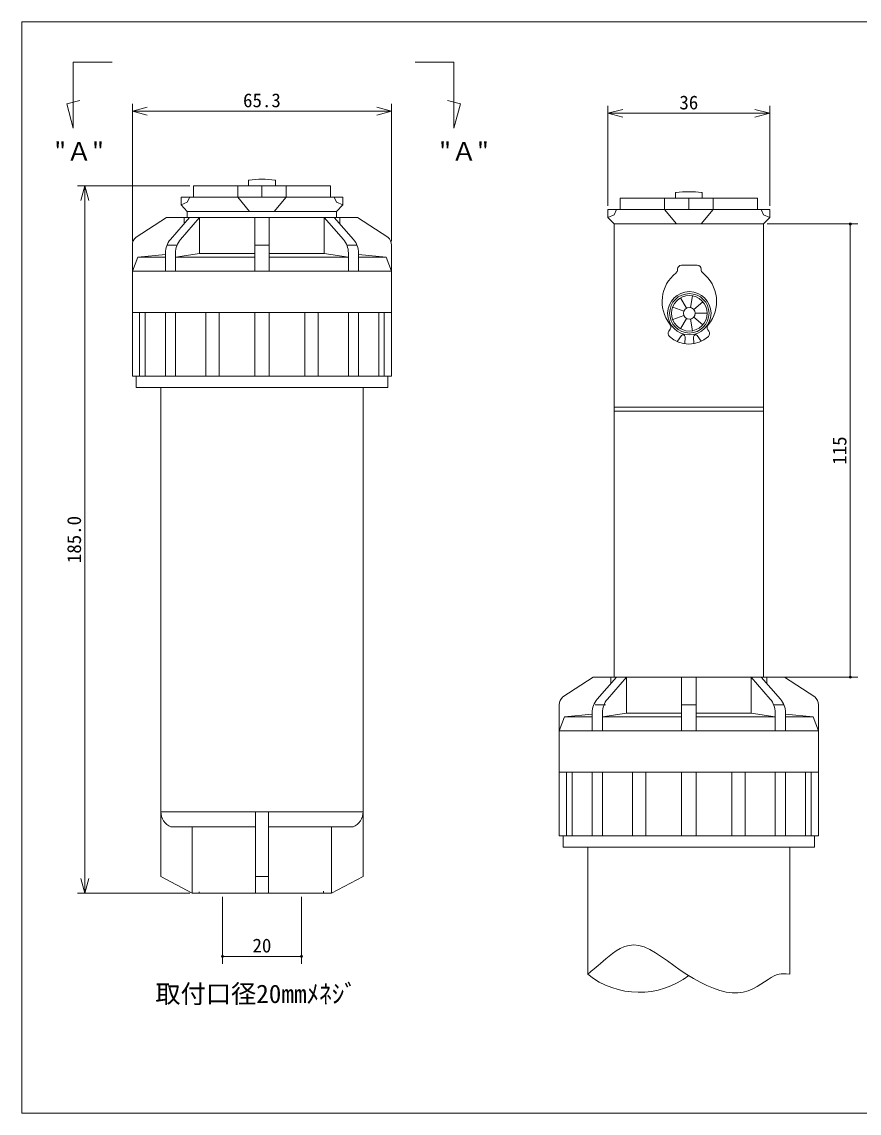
# Model space of a CAD drawing. Units: millimetres on the paper. Extents: x -192 to 192, y -138 to 138.
# Drawn here: x -192.5 to 20, y -138.5 to 138.5 of the extents above; entities that cross this region are included whole.
import ezdxf
from ezdxf.enums import TextEntityAlignment as Align

# ---------------------------------------------------------------- set-up
doc = ezdxf.new("R2010")
doc.units = ezdxf.units.MM
doc.header["$PDMODE"] = 32
doc.header["$PDSIZE"] = 0.5
doc.layers.add('0-0_0', color=7, linetype='Continuous', lineweight=18)
doc.styles.add('ＭＳ ゴシック', font='')
doc.styles.get('ＭＳ ゴシック').set_extended_font_data('MS Gothic')

msp = doc.modelspace()

# ---------------------------------------------------------------- linework, layer by layer
at = {"layer": '0-0_0'}
for p, q in [((192.5, 138.5), (-192.5, 138.5)), ((-192.5, 138.5), (-192.5, -138.5)), ((-181.083, 117.654), (-177.765, 118.543)), ((-179.444, 111.535), (-181.083, 117.654)), ((-164.454, 82.861), (-164.454, 117.708)), ((-98.684, 82.861), (-98.684, 117.708)), ((-81.22, 117.654), (-84.537, 118.543)), ((-82.859, 111.535), (-81.22, 117.654)), ((-43.781, 91.783), (-43.781, 117.156)), ((-2.739, 91.783), (-2.739, 117.156)), ((-164.454, 115.833), (-160.704, 115.833)), ((-160.704, 115.833), (-102.434, 115.833)), ((-98.684, 115.833), (-102.434, 115.833)), ((-43.781, 115.281), (-40.031, 115.281)), ((-40.031, 115.281), (-6.489, 115.281)), ((-2.739, 115.281), (-6.489, 115.281)), ((-134.969, 96.896), (-134.969, 98.191)), ((-128.172, 98.191), (-128.172, 96.896)), ((-149.892, 96.896), (-178.367, 96.896)), ((-176.492, 96.896), (-176.492, 93.146)), ((-114.186, 96.896), (-148.955, 96.896)), ((-148.955, 94.021), (-148.955, 96.896)), ((-137.714, 94.021), (-137.714, 96.896)), ((-131.571, 94.021), (-131.571, 96.896)), ((-125.427, 94.021), (-125.427, 96.896)), ((-114.186, 94.021), (-114.186, 96.896)), ((-26.659, 93.721), (-26.659, 95.015)), ((-19.862, 95.015), (-19.862, 93.721)), ((-176.492, 93.146), (-176.492, -78.913)), ((-150.523, 94.021), (-152.092, 94.021)), ((-150.523, 92.714), (-152.092, 92.049)), ((-112.618, 94.021), (-150.523, 94.021)), ((-150.523, 92.714), (-149.897, 94.021)), ((-137.714, 94.021), (-134.708, 90.361)), ((-125.427, 94.021), (-128.434, 90.361)), ((-112.618, 92.714), (-113.245, 94.021)), ((-112.618, 94.021), (-111.049, 94.021)), ((-112.618, 92.714), (-111.049, 92.049)), ((-5.876, 93.721), (-40.644, 93.721)), ((-40.644, 90.846), (-40.644, 93.721)), ((-29.403, 90.846), (-29.403, 93.721)), ((-23.26, 90.846), (-23.26, 93.721)), ((-17.117, 90.846), (-17.117, 93.721)), ((-5.876, 90.846), (-5.876, 93.721)), ((-163.523, 83.864), (-155.83, 88.855)), ((-107.311, 88.855), (-155.83, 88.855)), ((-149.926, 88.855), (-154.794, 83.274)), ((-108.357, 88.855), (-154.785, 88.855)), ((-147.382, 88.855), (-152.219, 83.27)), ((-151.322, 88.855), (-151.322, 87.254)), ((-112.618, 90.361), (-150.523, 90.361)), ((-150.523, 90.361), (-150.523, 88.855)), ((-147.382, 88.855), (-147.382, 79.677)), ((-133.4, 88.855), (-133.4, 75.18)), ((-129.741, 88.855), (-129.741, 75.18)), ((-115.759, 88.855), (-110.922, 83.27)), ((-115.759, 88.855), (-115.759, 79.677)), ((-113.215, 88.855), (-108.347, 83.274)), ((-112.618, 90.361), (-112.618, 88.855)), ((-111.819, 88.855), (-111.819, 87.254)), ((-99.619, 83.864), (-107.311, 88.855)), ((-43.781, 88.873), (-43.781, 90.846)), ((-42.213, 90.846), (-43.781, 90.846)), ((-42.213, 89.538), (-43.781, 88.873)), ((-42.213, 87.186), (-43.781, 88.873)), ((-4.307, 90.846), (-42.213, 90.846)), ((-42.213, 89.538), (-41.586, 90.846)), ((-29.403, 90.846), (-26.397, 87.186)), ((-17.117, 90.846), (-20.123, 87.186)), ((-4.307, 89.538), (-4.934, 90.846)), ((-4.307, 90.846), (-2.739, 90.846)), ((-4.307, 89.538), (-2.739, 88.873)), ((-4.307, 87.186), (-2.739, 88.873)), ((-2.739, 88.873), (-2.739, 90.846)), ((-4.307, 87.186), (-42.213, 87.186)), ((-42.213, 87.186), (-42.213, -27.814)), ((-4.307, 87.186), (-4.307, -27.814)), ((-3.37, 87.186), (19.585, 87.186)), ((17.71, -27.814), (17.71, 87.186)), ((17.71, 83.436), (17.71, -24.064)), ((-164.457, 48.542), (-164.457, 81.797)), ((-153.118, 81.797), (-155.701, 81.797)), ((-129.741, 81.797), (-133.4, 81.797)), ((-110.023, 81.797), (-107.44, 81.797)), ((-98.684, 48.542), (-98.684, 81.797)), ((-164.457, 75.18), (-163.109, 78.76)), ((-156.083, 79.837), (-156.083, 75.18)), ((-153.495, 79.847), (-153.495, 75.18)), ((-153.495, 78.76), (-147.382, 79.677)), ((-141.71, 78.76), (-153.495, 78.76)), ((-147.382, 79.677), (-137.353, 79.677)), ((-133.4, 78.76), (-141.71, 78.76)), ((-137.353, 79.677), (-133.4, 79.677)), ((-125.788, 79.677), (-129.741, 79.677)), ((-129.741, 78.76), (-121.431, 78.76)), ((-115.759, 79.677), (-125.788, 79.677)), ((-121.431, 78.76), (-109.646, 78.76)), ((-109.646, 78.76), (-115.759, 79.677)), ((-109.646, 79.847), (-109.646, 75.18)), ((-107.058, 79.837), (-107.058, 75.18)), ((-155.859, 75.18), (-164.457, 75.18)), ((-153.437, 75.18), (-155.83, 75.18)), ((-139.77, 75.18), (-153.437, 75.18)), ((-123.371, 75.18), (-139.77, 75.18)), ((-123.371, 75.18), (-109.704, 75.18)), ((-109.704, 75.18), (-107.311, 75.18)), ((-109.704, 75.18), (-108.288, 75.18)), ((-26.134, 75.722), (-26.134, 75.546)), ((-23.134, 76.722), (-25.134, 76.722)), ((-23.134, 76.722), (-21.134, 76.722)), ((-20.134, 75.722), (-20.134, 75.549)), ((-23.884, 65.814), (-25.384, 68.412)), ((-22.873, 65.992), (-22.352, 68.947)), ((-21.985, 65.479), (-19.686, 67.407)), ((-98.684, 64.724), (-164.457, 64.724)), ((-160.181, 64.724), (-163.53, 64.724)), ((-162.607, 64.724), (-162.607, 48.542)), ((-161.206, 64.724), (-161.206, 48.542)), ((-153.016, 64.724), (-156.367, 64.724)), ((-156.083, 64.724), (-156.083, 48.542)), ((-153.495, 64.724), (-153.495, 48.542)), ((-145.827, 64.724), (-145.827, 48.542)), ((-141.696, 64.724), (-145.048, 64.724)), ((-142.446, 64.724), (-142.446, 48.542)), ((-133.4, 64.724), (-133.4, 48.542)), ((-129.895, 64.724), (-133.247, 64.724)), ((-129.741, 64.724), (-129.741, 48.542)), ((-121.445, 64.724), (-118.094, 64.724)), ((-120.696, 64.724), (-120.696, 48.542)), ((-117.314, 64.724), (-117.314, 48.542)), ((-110.125, 64.724), (-106.774, 64.724)), ((-109.646, 64.724), (-109.646, 48.542)), ((-107.058, 64.724), (-107.058, 48.542)), ((-102.96, 64.724), (-99.611, 64.724)), ((-101.935, 64.724), (-101.935, 48.542)), ((-100.534, 64.724), (-100.534, 48.542)), ((-24.543, 65.028), (-27.362, 66.054)), ((-24.543, 64.002), (-27.362, 62.976)), ((-21.634, 64.515), (-18.634, 64.515)), ((-23.884, 63.216), (-25.384, 60.618)), ((-22.873, 63.038), (-22.352, 60.083)), ((-21.985, 63.551), (-19.686, 61.622)), ((-28.344, 59.967), (-27.979, 60.472)), ((-25.161, 58.88), (-26.15, 57.41)), ((-24.208, 58.578), (-24.243, 56.806)), ((-22.06, 58.578), (-22.024, 56.806)), ((-21.106, 58.88), (-20.117, 57.41)), ((-18.177, 59.967), (-18.436, 60.328)), ((-98.684, 48.542), (-164.457, 48.542)), ((-163.494, 48.542), (-163.494, 45.666)), ((-99.647, 48.542), (-99.647, 45.666)), ((-99.647, 45.666), (-163.494, 45.666)), ((-157.235, -78.429), (-157.235, 45.666)), ((-105.906, -78.429), (-105.906, 45.666)), ((-4.307, 40.721), (-42.213, 40.721)), ((-4.307, 39.721), (-42.213, 39.721)), ((-55.212, -32.806), (-47.52, -27.814)), ((1, -27.814), (-47.52, -27.814)), ((-41.615, -27.814), (-46.484, -33.396)), ((-0.046, -27.814), (-46.474, -27.814)), ((-39.071, -27.814), (-43.908, -33.399)), ((-43.011, -27.814), (-43.011, -29.415)), ((-39.071, -27.814), (-39.071, -36.992)), ((-25.09, -27.814), (-25.09, -41.489)), ((-21.43, -27.814), (-21.43, -41.489)), ((-7.449, -27.814), (-7.449, -36.992)), ((-7.449, -27.814), (-2.612, -33.399)), ((-4.905, -27.814), (-0.036, -33.396)), ((-3.509, -27.814), (-3.509, -29.415)), ((-3.37, -27.814), (19.585, -27.814)), ((8.692, -32.806), (1, -27.814)), ((-56.146, -68.127), (-56.146, -34.873)), ((-44.444, -34.873), (-47.032, -34.873)), ((-21.43, -34.873), (-25.09, -34.873)), ((-1.713, -34.873), (0.871, -34.873)), ((9.626, -68.127), (9.626, -34.873)), ((-56.146, -41.489), (-54.798, -37.91)), ((-54.798, -37.91), (-47.772, -37.247)), ((-47.772, -37.91), (-54.798, -37.91)), ((-47.772, -36.833), (-47.772, -41.489)), ((-45.184, -36.822), (-45.184, -41.489)), ((-45.184, -37.91), (-39.071, -36.992)), ((-33.4, -37.91), (-45.184, -37.91)), ((-39.071, -36.992), (-29.043, -36.992)), ((-25.09, -37.91), (-33.4, -37.91)), ((-29.043, -36.992), (-25.09, -36.992)), ((-17.477, -36.992), (-21.43, -36.992)), ((-21.43, -37.91), (-13.12, -37.91)), ((-7.449, -36.992), (-17.477, -36.992)), ((-1.336, -36.822), (-1.336, -41.489)), ((1.252, -36.833), (1.252, -41.489)), ((8.278, -37.91), (1.252, -37.247)), ((1.252, -37.91), (8.278, -37.91)), ((9.626, -41.489), (8.278, -37.91)), ((-47.548, -41.489), (-56.146, -41.489)), ((-45.127, -41.489), (-47.52, -41.489)), ((-31.459, -41.489), (-45.127, -41.489)), ((-15.061, -41.489), (-31.459, -41.489)), ((0.023, -41.489), (-15.061, -41.489)), ((-15.061, -41.489), (-1.393, -41.489)), ((-15.061, -41.489), (-1.393, -41.489)), ((-1.393, -41.489), (0.023, -41.489)), ((-1.393, -41.489), (1, -41.489)), ((1.028, -41.489), (9.626, -41.489)), ((9.626, -51.946), (-56.146, -51.946)), ((-51.87, -51.946), (-55.22, -51.946)), ((-54.296, -51.946), (-54.296, -68.127)), ((-52.896, -51.946), (-52.896, -68.127)), ((-44.706, -51.946), (-48.056, -51.946)), ((-47.772, -51.946), (-47.772, -68.127)), ((-45.184, -51.946), (-45.184, -68.127)), ((-37.516, -51.946), (-37.516, -68.127)), ((-33.385, -51.946), (-36.737, -51.946)), ((-34.135, -51.946), (-34.135, -68.127)), ((-25.09, -51.946), (-25.09, -68.127)), ((-21.585, -51.946), (-24.936, -51.946)), ((-21.43, -51.946), (-21.43, -68.127)), ((-13.135, -51.946), (-9.783, -51.946)), ((-12.385, -51.946), (-12.385, -68.127)), ((-9.004, -51.946), (-9.004, -68.127)), ((-1.814, -51.946), (1.536, -51.946)), ((-1.336, -51.946), (-1.336, -68.127)), ((1.252, -51.946), (1.252, -68.127)), ((5.35, -51.946), (8.7, -51.946)), ((6.376, -51.946), (6.376, -68.127)), ((7.776, -51.946), (7.776, -68.127)), ((-105.906, -62.003), (-157.235, -62.003)), ((-133.213, -62.003), (-133.213, -82.663)), ((-129.928, -62.003), (-129.928, -82.663)), ((-133.213, -65.853), (-154.669, -65.853)), ((-149.241, -82.663), (-149.241, -65.853)), ((-108.472, -65.853), (-129.928, -65.853)), ((-113.9, -82.663), (-113.9, -65.853)), ((9.626, -68.127), (-56.146, -68.127)), ((-55.184, -68.127), (-55.184, -71.003)), ((8.664, -68.127), (8.664, -71.003)), ((8.664, -71.003), (-55.184, -71.003)), ((-48.925, -103.248), (-48.925, -71.003)), ((2.405, -103.248), (2.405, -71.003)), ((-176.492, -82.663), (-176.492, -78.913)), ((-149.241, -82.663), (-157.235, -78.429)), ((-129.928, -78.429), (-133.213, -78.429)), ((-113.9, -82.663), (-105.906, -78.429)), ((-149.892, -82.663), (-178.367, -82.663)), ((-113.9, -82.663), (-149.241, -82.663)), ((-147.474, -82.663), (-147.474, -82.305)), ((-115.945, -82.663), (-115.945, -82.139)), ((-141.571, -83.601), (-141.571, -100.571)), ((-121.571, -83.601), (-121.571, -100.571)), ((-121.571, -98.696), (-141.571, -98.696)), ((-137.821, -98.696), (-125.321, -98.696)), ((-192.5, -138.5), (192.5, -138.5))]:
    msp.add_line(p, q, dxfattribs=at)
for points in [[(-169.588, 128.283), (-179.444, 128.283), (-179.444, 111.535)], [(-92.715, 128.283), (-82.859, 128.283), (-82.859, 111.535)], [(-160.704, 114.828), (-164.454, 115.833), (-160.704, 116.837)], [(-102.434, 116.837), (-98.684, 115.833), (-102.434, 114.828)], [(-40.031, 114.276), (-43.781, 115.281), (-40.031, 116.285)], [(-6.489, 116.285), (-2.739, 115.281), (-6.489, 114.276)], [(-177.496, 93.146), (-176.492, 96.896), (-175.487, 93.146)], [(-150.523, 90.361), (-152.092, 92.049), (-152.092, 94.021)], [(-112.618, 90.361), (-111.049, 92.049), (-111.049, 94.021)], [(-156.083, 78.76), (-163.109, 78.76), (-156.083, 79.422)], [(-107.282, 75.18), (-98.684, 75.18), (-100.032, 78.76)], [(-107.058, 78.76), (-100.032, 78.76), (-107.058, 79.422)], [(-108.288, 75.18), (-123.371, 75.18), (-109.704, 75.18)], [(-98.684, 75.18), (-108.288, 75.18), (-98.684, 75.18)], [(-13.12, -37.91), (-1.336, -37.91), (-7.449, -36.992)], [(0.023, -41.489), (9.626, -41.489), (0.023, -41.489)], [(-175.487, -78.913), (-176.492, -82.663), (-177.496, -78.913)], [(-48.925, -103.248), (-48.279, -102.7), (-48.006, -102.469), (-47.671, -102.185), (-47.273, -101.848), (-46.811, -101.456), (-46.283, -101.009), (-45.688, -100.505), (-45.025, -99.943), (-44.293, -99.322), (-43.49, -98.649), (-42.617, -97.959), (-41.675, -97.297), (-40.664, -96.705), (-39.584, -96.228), (-38.438, -95.908), (-37.224, -95.789), (-35.943, -95.915), (-34.597, -96.315), (-33.191, -96.956), (-31.729, -97.794), (-30.216, -98.78), (-28.657, -99.87), (-27.058, -101.016), (-25.423, -102.173), (-23.757, -103.294), (-22.068, -104.338), (-20.368, -105.283), (-18.673, -106.113), (-16.998, -106.813), (-15.359, -107.365), (-13.771, -107.753), (-12.25, -107.962), (-10.81, -107.974), (-9.464, -107.784), (-8.211, -107.424), (-7.045, -106.935), (-5.964, -106.362), (-4.961, -105.745), (-4.033, -105.127)], [(-4.033, -105.127), (-3.175, -104.55), (-2.382, -104.057), (-1.652, -103.68), (-0.983, -103.413), (-0.376, -103.237), (0.169, -103.138), (0.651, -103.097), (1.07, -103.098), (1.425, -103.124), (2.405, -103.248)]]:
    msp.add_lwpolyline(points, dxfattribs=at)
for radius in [5.5, 5, 4.5, 1.5]:
    msp.add_circle((-23.134, 64.515), radius, dxfattribs=at)
for centre, radius, start, end in [((-134.838, 98.191), 0.131, 98.54913, 180), ((-131.574, 76.454), 22.112, 81.44215, 98.54042), ((-128.303, 98.191), 0.131, 0, 81.45087), ((-26.528, 95.015), 0.131, 98.54913, 180), ((-23.263, 73.279), 22.112, 81.44215, 98.54042), ((-19.992, 95.015), 0.131, 0, 81.45087), ((-161.704, 81.797), 2.753, 131.348, 180), ((-150.854, 79.837), 5.228, 138.90192, 180), ((-148.266, 79.847), 5.228, 139.10543, 180), ((-114.875, 79.847), 5.228, 0, 40.89457), ((-112.287, 79.837), 5.228, 0, 41.09808), ((-101.438, 81.797), 2.753, 0, 48.652), ((-27.134, 75.546), 1, 308.351, 0), ((-25.134, 75.722), 1, 90, 180), ((-21.134, 75.722), 1, 0, 90), ((-19.134, 75.549), 1, 180, 231.897), ((-20.745, 67.471), 9.296, 128.351, 217.872), ((-25.448, 67.497), 9.232, 320.601, 51.897), ((-28.791, 61.057), 1, 324.223, 44.999), ((-17.625, 60.912), 1, 133.516, 215.777), ((-27.532, 59.382), 1, 144.223, 227.503), ((-23.26, 64.045), 7.324, 227.503, 312.497), ((-24.765, 58.475), 0.567, 10.523, 134.378), ((-21.503, 58.475), 0.567, 45.622, 169.477), ((-18.988, 59.382), 1, 312.497, 35.777), ((-53.393, -34.873), 2.753, 131.348, 180), ((6.873, -34.873), 2.753, 0, 48.652), ((-42.544, -36.833), 5.228, 138.90192, 180), ((-39.956, -36.822), 5.228, 139.10543, 180), ((-6.564, -36.822), 5.228, 0, 40.89457), ((-3.976, -36.833), 5.228, 0, 41.09808), ((-153.065, -62.003), 4.17, 180, 247.38), ((-153.065, -62.003), 4.17, 180, 247.38), ((-110.076, -62.003), 4.17, 292.62, 0), ((-35.89, -86.915), 20.896, 231.407, 307.187)]:
    msp.add_arc(centre, radius, start, end, dxfattribs=at)
for p in [(17.71, 87.186), (17.71, -27.814), (-141.571, -98.696), (-121.571, -98.696)]:
    msp.add_point(p, dxfattribs=at)

# ---------------------------------------------------------------- texts
at = {"layer": '0-0_0', "style": 'ＭＳ ゴシック'}
for s, height, p in [('65.3', 3.519, (-136.369, 115.765)), ('36', 3.519, (-25.66, 115.213)), ('"Ａ"', 4.692, (-184.373, 101.859)), ('"Ａ"', 4.692, (-86.703, 101.859)), ('20', 3.519, (-133.971, -98.764)), ('取付口径20mmﾒﾈｼﾞ', 4.692, (-158.631, -111.965))]:
    msp.add_text(s, height=height, dxfattribs=at).set_placement(p, align=Align.BOTTOM_LEFT)
for s, p in [('115', (17.777, 26.086)), ('185.0', (-176.424, 1.116))]:
    msp.add_text(s, height=3.519, rotation=90, dxfattribs=at).set_placement(p, align=Align.BOTTOM_LEFT)

doc.saveas('drawing.dxf')
